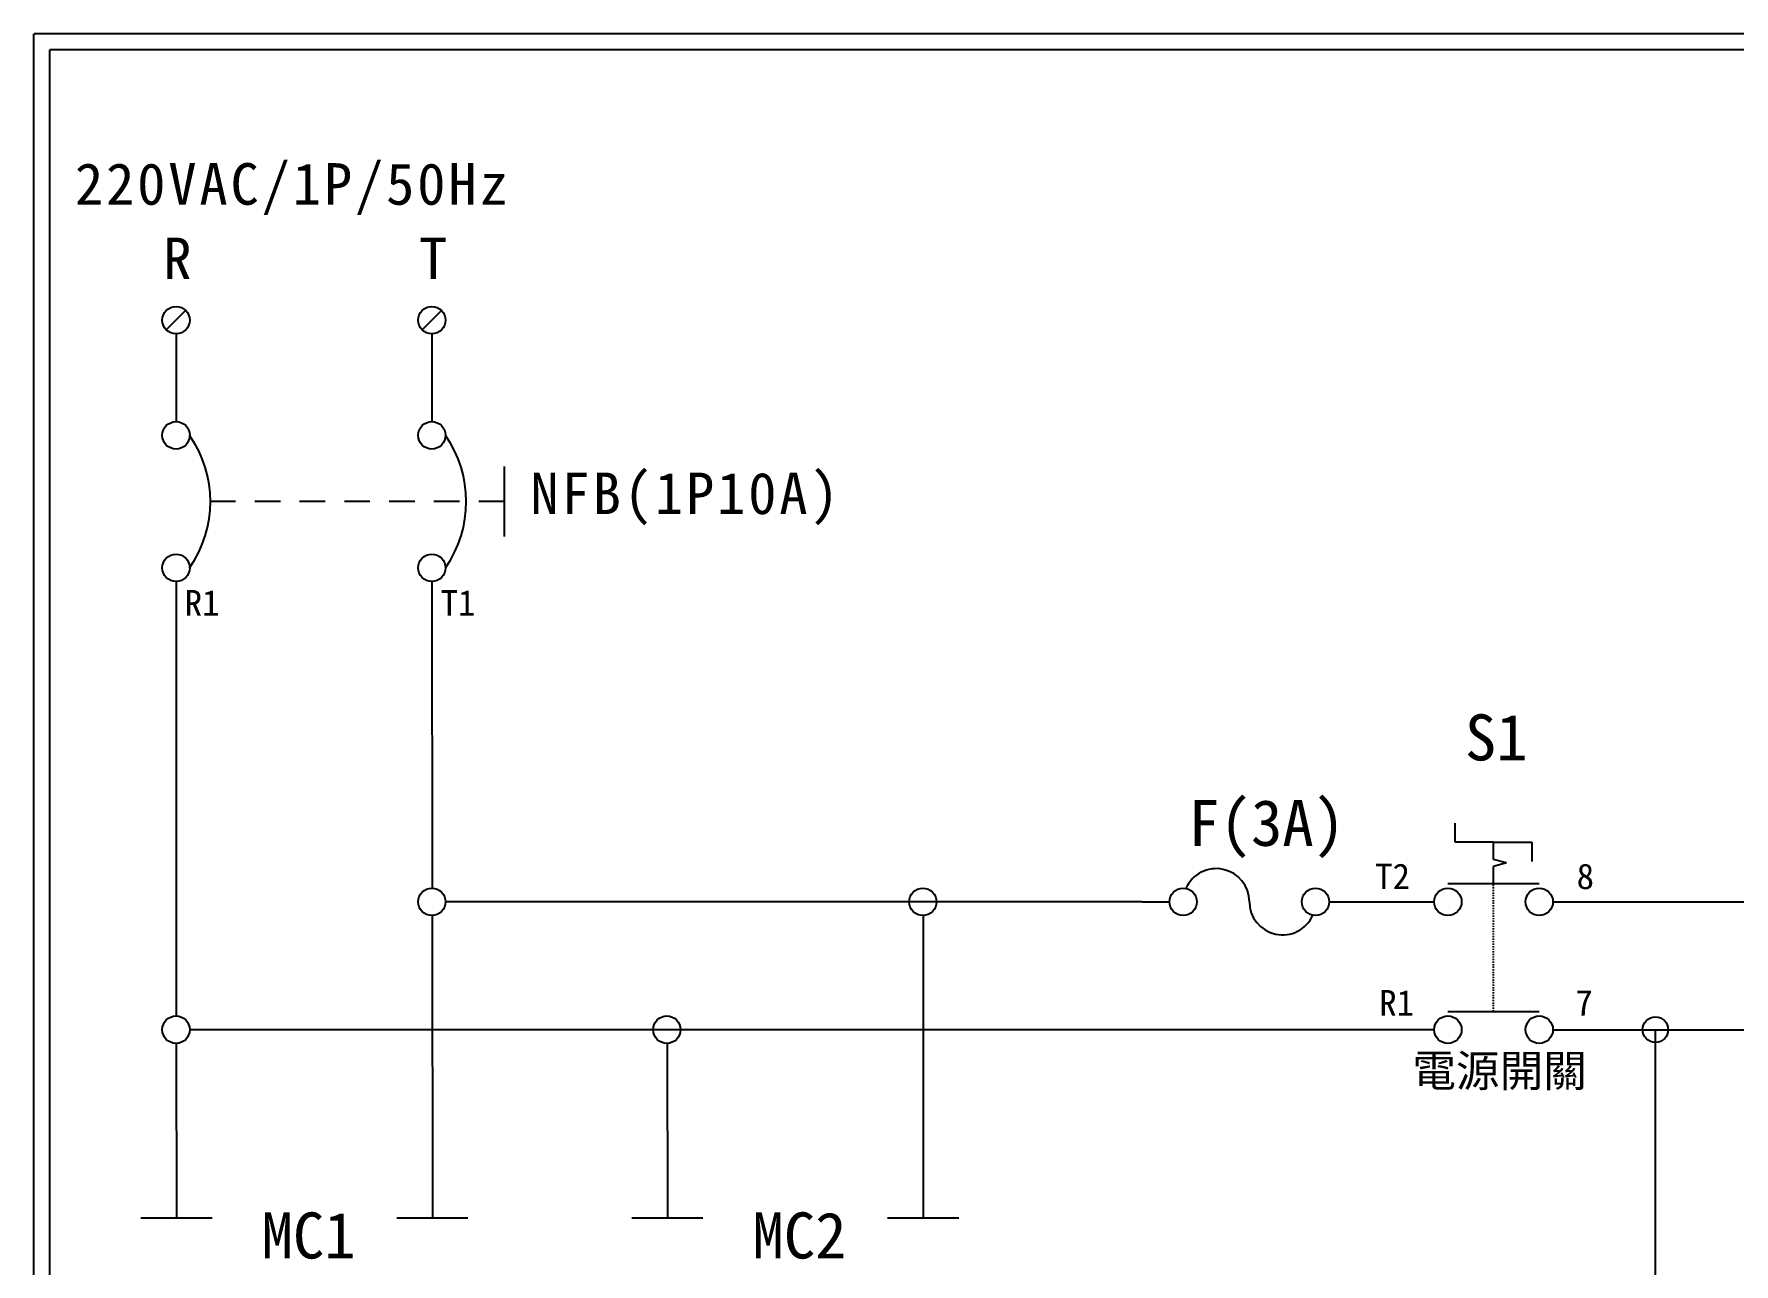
# Model space of a CAD drawing. Extents: x 10 to 297, y 3 to 207.
# Drawn here: x 10 to 142.9, y 110.8 to 207 of the extents above; entities that cross this region are included whole.
import ezdxf

# ---------------------------------------------------------------- set-up
doc = ezdxf.new("R2010")
doc.units = 0
doc.linetypes.add('DASHED', pattern=[0.2, 0.1, -0.1])
doc.linetypes.add('HIDDEN9', pattern=[3.5, 2, -1.5])
doc.layers.get('0').update_dxf_attribs({"linetype": 'CONTINUOUS'})
for name, color, linetype in [('7', 7, 'CONTINUOUS'), ('圖框層', 7, 'CONTINUOUS'), ('標尺寸層', 3, 'CONTINUOUS')]:
    doc.layers.add(name, color=color, linetype=linetype)
doc.styles.add('CNS', font='romanc.shx', dxfattribs={"bigfont": 'chineset.shx'})
doc.styles.add('STSL', font='KAIU.TTF')
doc.styles.add('標楷體', font='KAIU.TTF')

# ---------------------------------------------------------------- blocks, each defined once
blk = doc.blocks.new('FUSE')
at = {"color": 7}
for p, q in [((0, 0), (2.14, 0)), ((14.64, 0), (16.78, 0))]:
    blk.add_line(p, q, dxfattribs=at)
for centre in [(3.21, 0), (13.56, 0)]:
    blk.add_circle(centre, 1.07)
for centre, start, end in [((5.8, 0), 0, 156.116), ((10.98, 0), 180, 336.116)]:
    blk.add_arc(centre, 2.59, start, end, dxfattribs=at)

msp = doc.modelspace()

# ---------------------------------------------------------------- linework, layer by layer
for p, q in [((21.85, 185.35), (20.34, 183.83)), ((41.85, 185.35), (40.34, 183.83)), ((21.1, 164.1), (21.12, 130.19)), ((41.1, 164.1), (41.12, 140.19)), ((121.09, 143.77), (121.09, 145.27)), ((124.09, 143.77), (121.09, 143.77)), ((124.09, 143.77), (127.09, 143.77)), ((127.09, 143.77), (127.09, 142.27)), ((125.09, 142.16), (124.09, 142.43)), ((125.09, 142.16), (124.09, 141.89)), ((96.61, 139.12), (42.17, 139.12)), ((111.24, 139.12), (119.45, 139.12)), ((113.38, 139.12), (119.45, 139.12)), ((128.73, 139.12), (292.46, 139.12)), ((41.12, 138.05), (41.14, 114.4)), ((79.49, 138.05), (79.5, 114.4)), ((119.45, 129.12), (22.17, 129.12)), ((128.73, 129.12), (292.09, 129.12)), ((21.12, 128.05), (21.14, 114.4)), ((59.49, 128.05), (59.51, 114.4))]:
    msp.add_line(p, q)
at = {"color": 7, "linetype": 'HIDDEN9'}
msp.add_line((46.76, 170.41), (23.79, 170.41), dxfattribs=at)
for centre in [(21.1, 184.59), (41.1, 184.59), (21.1, 175.59), (41.1, 175.59), (21.1, 165.23), (41.1, 165.23), (41.1, 139.12), (79.47, 139.12), (21.1, 129.12), (59.47, 129.12)]:
    msp.add_circle(centre, 1.07)
at = {"color": 7}
for centre in [(14.74, 170.41), (34.74, 170.41)]:
    msp.add_arc(centre, 9.05, 325.1286, 34.8714, dxfattribs=at)
at = {"layer": '7'}
for p, q in [((124.09, 142.43), (124.09, 143.77)), ((124.09, 140.55), (124.09, 141.89)), ((120.52, 140.55), (127.66, 140.55)), ((120.52, 130.55), (127.66, 130.55))]:
    msp.add_line(p, q, dxfattribs=at)
at = {"layer": '7', "linetype": 'DASHED'}
msp.add_line((124.09, 130.55), (124.09, 140.55), dxfattribs=at)
at = {"layer": '7'}
for centre in [(120.52, 139.12), (127.66, 139.12), (120.52, 129.12), (127.66, 129.12)]:
    msp.add_circle(centre, 1.07, dxfattribs=at)
at = {"layer": '圖框層', "color": 7}
for p, q in [((297, 206.97), (10, 206.97)), ((10, 3), (10, 206.97)), ((295.75, 205.72), (11.25, 205.72)), ((11.25, 4.25), (11.25, 205.72))]:
    msp.add_line(p, q, dxfattribs=at)
at = {"layer": '標尺寸層', "color": 7}
for p, q in [((21.1, 183.52), (21.1, 176.66)), ((41.1, 183.52), (41.1, 176.66)), ((46.76, 173.14), (46.76, 167.68)), ((21.1, 164.16), (21.1, 164.1)), ((41.1, 164.16), (41.1, 164.1)), ((136.74, 48.91), (136.74, 129.12)), ((18.35, 114.4), (23.92, 114.4)), ((38.35, 114.4), (43.92, 114.4)), ((56.72, 114.4), (62.29, 114.4)), ((76.72, 114.4), (82.29, 114.4))]:
    msp.add_line(p, q, dxfattribs=at)
msp.add_circle((136.74, 129.12), 1, dxfattribs=at)

# ---------------------------------------------------------------- block references
at = {"color": 7}
msp.add_blockref('FUSE', (96.61, 139.12), dxfattribs=at)

# ---------------------------------------------------------------- texts
at = {"color": 0, "char_height": 3.25, "style": '標楷體'}
for s, insert, width, attachment_point in [('\\pt6.5;{\\T1.1;220VAC/1P/50Hz}', (13.2, 196.87), 35.213, 1), ('\\pt6.5;{\\T1.1;R}', (20.1, 191.05), 2, 1), ('\\pt6.5;{\\T1.1;T}', (40.1, 191.05), 2, 1), ('\\pt6.5;{\\T1.1;NFB(1P10A)}', (60.96, 172.68), 24.6072, 2)]:
    msp.add_mtext(s, dxfattribs=dict(at, insert=insert, width=width, attachment_point=attachment_point))
at = {"layer": '圖框層', "color": 4, "style": 'STSL'}
for s, height, p in [('R1', 2, (21.78, 161.49)), ('T1', 2, (41.78, 161.49)), ('S1', 3.6, (121.85, 150.17)), ('F(3A)', 3.6, (100.23, 143.49)), ('T2', 2, (114.83, 140.11)), ('8', 2, (130.58, 140.11)), ('R1', 2, (115.15, 130.22)), ('7', 2, (130.48, 130.22)), ('MC1', 3.6, (27.79, 111.23)), ('MC2', 3.6, (66.16, 111.23))]:
    msp.add_text(s, height=height, dxfattribs=at).set_placement(p)
at = {"layer": '標尺寸層', "color": 7, "insert": (117.74, 127.16), "char_height": 2.5, "width": 14.0847, "attachment_point": 1, "style": 'CNS'}
msp.add_mtext('{\\fDFKai-SB|b0|i0|c136|p65;電源開關}', dxfattribs=at)

doc.saveas('drawing.dxf')
